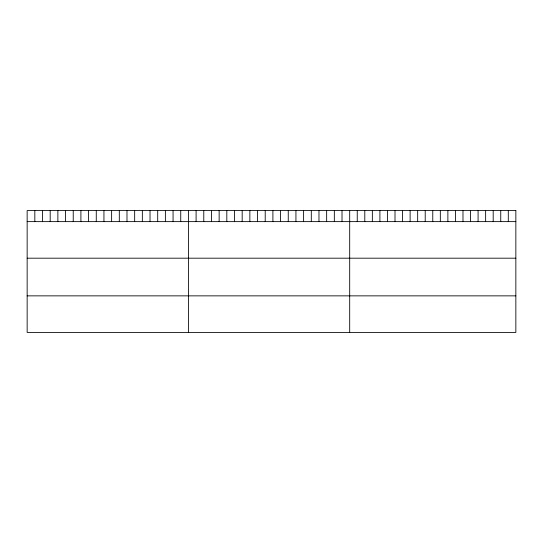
<?xml version="1.0" encoding="UTF-8"?>
<svg xmlns="http://www.w3.org/2000/svg" width="543" height="543" viewBox="0 0 543 543"><rect width="100%" height="100%" fill="white"/><g stroke="black" fill="none" stroke-linecap="round" stroke-linejoin="round"><path stroke-width="0.81" d="M27.15 221.625L515.85 221.625M27.15 258.19L515.85 258.19M27.15 295.86L515.85 295.86M508.296 210.575L508.296 221.625M500.748 210.575L500.748 221.625M493.193 210.575L493.193 221.625M485.639 210.575L485.639 221.625M478.084 210.575L478.084 221.625M470.537 210.575L470.537 221.625M462.982 210.575L462.982 221.625M455.428 210.575L455.428 221.625M447.873 210.575L447.873 221.625M440.325 210.575L440.325 221.625M432.771 210.575L432.771 221.625M425.217 210.575L425.217 221.625M417.669 210.575L417.669 221.625M410.114 210.575L410.114 221.625M402.56 210.575L402.56 221.625M395.005 210.575L395.005 221.625M387.458 210.575L387.458 221.625M379.903 210.575L379.903 221.625M372.349 210.575L372.349 221.625M364.794 210.575L364.794 221.625M357.246 210.575L357.246 221.625M349.692 210.575L349.692 332.425M342.015 210.575L342.015 221.625M334.332 210.575L334.332 221.625M326.655 210.575L326.655 221.625M318.972 210.575L318.972 221.625M311.295 210.575L311.295 221.625M303.612 210.575L303.612 221.625M295.935 210.575L295.935 221.625M288.258 210.575L288.258 221.625M280.575 210.575L280.575 221.625M272.898 210.575L272.898 221.625M265.215 210.575L265.215 221.625M257.538 210.575L257.538 221.625M249.855 210.575L249.855 221.625M242.178 210.575L242.178 221.625M234.501 210.575L234.501 221.625M226.818 210.575L226.818 221.625M219.141 210.575L219.141 221.625M211.458 210.575L211.458 221.625M203.781 210.575L203.781 221.625M196.098 210.575L196.098 221.625M188.421 210.575L188.421 332.425M180.744 210.575L180.744 221.625M173.061 210.575L173.061 221.625M165.384 210.575L165.384 221.625M157.701 210.575L157.701 221.625M150.024 210.575L150.024 221.625M142.341 210.575L142.341 221.625M134.664 210.575L134.664 221.625M126.987 210.575L126.987 221.625M119.304 210.575L119.304 221.625M111.627 210.575L111.627 221.625M103.944 210.575L103.944 221.625M96.267 210.575L96.267 221.625M88.584 210.575L88.584 221.625M80.907 210.575L80.907 221.625M73.23 210.575L73.23 221.625M65.547 210.575L65.547 221.625M57.87 210.575L57.87 221.625M50.187 210.575L50.187 221.625M42.51 210.575L42.51 221.625M34.827 210.575L34.827 221.625M515.85 210.575L27.15 210.575L27.15 332.425L515.85 332.425L515.85 210.575"/></g></svg>
